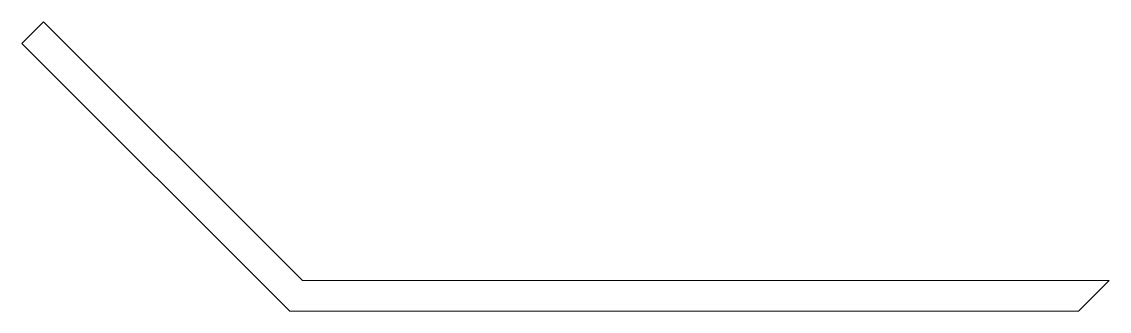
# Model space of a CAD drawing. Header units: millimetres. Extents: x -126 to -20, y 30 to 59.
import ezdxf

# ---------------------------------------------------------------- set-up
doc = ezdxf.new("R2010")
doc.units = ezdxf.units.MM

msp = doc.modelspace()

# ---------------------------------------------------------------- linework, layer by layer
at = {"color": 7, "linetype": 'Continuous', "lineweight": 15}
msp.add_lwpolyline([(-125.74, 56.63), (-99.58, 30.46), (-22.58, 30.46), (-19.58, 33.46), (-98.33, 33.46), (-123.62, 58.75)], close=True, dxfattribs=at)

doc.saveas('drawing.dxf')
